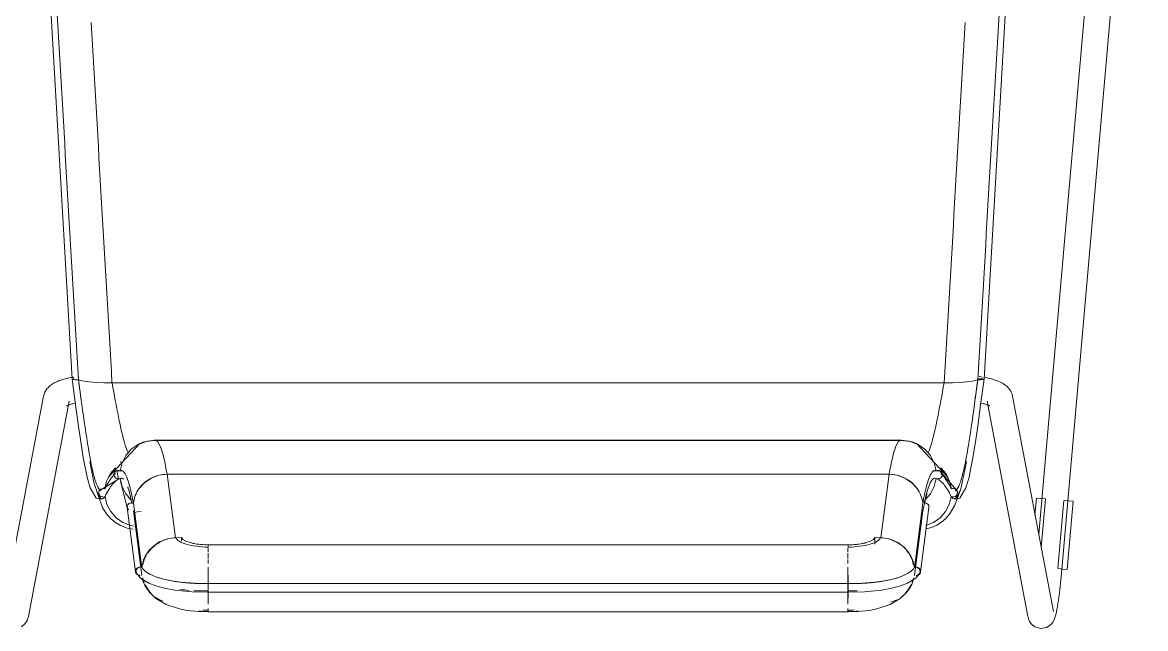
# Model space of a CAD drawing. Header units: millimetres. Extents: x 155920 to 295199, y -4084 to 97293.
# Drawn here: x 220278 to 220795, y 30948 to 31228 of the extents above; entities that cross this region are included whole.
import ezdxf

# ---------------------------------------------------------------- set-up
doc = ezdxf.new("R2010")
doc.units = ezdxf.units.MM
doc.header["$MEASUREMENT"] = 0
doc.layers.add('I-FURN', color=8, linetype='CONTINUOUS', lineweight=9)

msp = doc.modelspace()

# ---------------------------------------------------------------- linework, layer by layer
at = {"layer": 'I-FURN'}
for p, q in [((220783.43, 31416.2), (220746.14, 30991.7)), ((220756.44, 30971.83), (220795.39, 31415.15)), ((220300.72, 31063.11), (220281.43, 31395.02)), ((220720.96, 31063.11), (220740.24, 31395.02)), ((220290.63, 31060.2), (220291.17, 31060.6)), ((220291.17, 31060.6), (220291.7, 31060.96)), ((220291.7, 31060.96), (220292.24, 31061.28)), ((220292.24, 31061.28), (220292.78, 31061.57)), ((220292.78, 31061.57), (220293.33, 31061.84)), ((220293.33, 31061.84), (220293.89, 31062.09)), ((220293.89, 31062.09), (220294.46, 31062.33)), ((220294.46, 31062.33), (220295.04, 31062.55)), ((220295.04, 31062.55), (220295.63, 31062.76)), ((220295.63, 31062.76), (220296.24, 31062.95)), ((220296.24, 31062.95), (220296.86, 31063.13)), ((220296.86, 31063.13), (220297.49, 31063.3)), ((220297.49, 31063.3), (220298.13, 31063.47)), ((220298.13, 31063.47), (220298.78, 31063.62)), ((220298.78, 31063.62), (220299.45, 31063.76)), ((220299.45, 31063.76), (220300.13, 31063.9)), ((220300.13, 31063.9), (220300.83, 31064.02)), ((220300.72, 31063.11), (220300.78, 31063.17)), ((220300.79, 31063.17), (220300.73, 31063.11)), ((220300.73, 31063.11), (220302.28, 31051.26)), ((220300.83, 31064.02), (220301.53, 31064.14)), ((220301.26, 31063.26), (220300.97, 31063.22)), ((220300.97, 31063.22), (220301.26, 31063.26)), ((220300.99, 31063.01), (220301.29, 31062.97)), ((220301.28, 31062.97), (220300.99, 31063.01)), ((220301.64, 31063.3), (220301.26, 31063.26)), ((220301.26, 31063.26), (220301.64, 31063.3)), ((220301.67, 31062.93), (220301.28, 31062.97)), ((220301.29, 31062.97), (220301.67, 31062.93)), ((220301.67, 31062.93), (220302.13, 31062.91)), ((220302.13, 31062.91), (220301.67, 31062.93)), ((220302.13, 31062.91), (220302.62, 31062.9)), ((220302.62, 31062.9), (220302.13, 31062.91)), ((220302.62, 31062.9), (220303.12, 31062.91)), ((220303.12, 31062.91), (220302.62, 31062.9)), ((220303.12, 31062.91), (220303.59, 31062.93)), ((220303.59, 31062.93), (220303.12, 31062.91)), ((220304.49, 31062.53), (220303.59, 31062.93)), ((220303.59, 31062.93), (220304.49, 31062.52)), ((220306.23, 31062.16), (220304.49, 31062.53)), ((220304.49, 31062.52), (220306.24, 31062.16)), ((220308.7, 31061.85), (220306.24, 31062.16)), ((220306.24, 31062.16), (220308.73, 31061.85)), ((220311.79, 31061.61), (220308.73, 31061.85)), ((220308.73, 31061.85), (220311.84, 31061.61)), ((220315.31, 31061.46), (220311.83, 31061.61)), ((220311.84, 31061.61), (220315.37, 31061.45)), ((220319.06, 31061.4), (220315.37, 31061.46)), ((220315.37, 31061.45), (220319.14, 31061.4)), ((220319.14, 31061.4), (220702.54, 31061.4)), ((220702.54, 31061.4), (220319.14, 31061.4)), ((220702.54, 31061.4), (220706.31, 31061.45)), ((220706.31, 31061.46), (220702.62, 31061.4)), ((220706.31, 31061.45), (220709.84, 31061.61)), ((220709.84, 31061.61), (220706.37, 31061.46)), ((220709.84, 31061.61), (220712.94, 31061.85)), ((220712.95, 31061.85), (220709.89, 31061.61)), ((220712.94, 31061.85), (220715.44, 31062.16)), ((220715.44, 31062.16), (220712.98, 31061.85)), ((220715.44, 31062.16), (220717.19, 31062.52)), ((220717.19, 31062.53), (220715.45, 31062.16)), ((220718.09, 31062.93), (220717.19, 31062.53)), ((220717.19, 31062.52), (220718.09, 31062.93)), ((220718.09, 31062.93), (220718.56, 31062.91)), ((220718.56, 31062.91), (220718.09, 31062.93)), ((220718.56, 31062.91), (220719.06, 31062.9)), ((220719.06, 31062.9), (220718.56, 31062.91)), ((220719.1, 31063.33), (220718.6, 31063.32)), ((220718.6, 31063.33), (220719.1, 31063.33)), ((220719.43, 31064.25), (220718.71, 31064.35)), ((220719.06, 31062.9), (220719.55, 31062.91)), ((220719.55, 31062.91), (220719.06, 31062.9)), ((220719.59, 31063.32), (220719.1, 31063.33)), ((220719.1, 31063.33), (220719.59, 31063.32)), ((220720.95, 31063.11), (220719.4, 31051.26)), ((220720.15, 31064.14), (220719.43, 31064.25)), ((220719.55, 31062.91), (220720, 31062.93)), ((220720.01, 31062.93), (220719.55, 31062.91)), ((220720.04, 31063.3), (220719.59, 31063.32)), ((220719.59, 31063.32), (220720.04, 31063.3)), ((220720, 31062.93), (220720.39, 31062.97)), ((220720.39, 31062.97), (220720.01, 31062.93)), ((220720.42, 31063.26), (220720.04, 31063.3)), ((220720.04, 31063.3), (220720.42, 31063.26)), ((220720.39, 31062.97), (220720.69, 31063.01)), ((220720.69, 31063.01), (220720.39, 31062.97)), ((220720.71, 31063.22), (220720.42, 31063.26)), ((220720.42, 31063.26), (220720.71, 31063.22)), ((220720.69, 31063.01), (220720.88, 31063.06)), ((220720.89, 31063.06), (220720.69, 31063.01)), ((220720.89, 31063.17), (220720.71, 31063.22)), ((220720.71, 31063.22), (220720.9, 31063.17)), ((220721.54, 31063.9), (220720.85, 31064.02)), ((220720.88, 31063.06), (220720.95, 31063.11)), ((220720.95, 31063.11), (220720.89, 31063.17)), ((220720.96, 31063.11), (220720.89, 31063.06)), ((220720.9, 31063.17), (220720.96, 31063.11)), ((220722.23, 31063.76), (220721.54, 31063.9)), ((220722.89, 31063.62), (220722.23, 31063.76)), ((220723.55, 31063.47), (220722.89, 31063.62)), ((220724.19, 31063.3), (220723.55, 31063.47)), ((220724.82, 31063.13), (220724.19, 31063.3)), ((220725.44, 31062.95), (220724.82, 31063.13)), ((220726.04, 31062.76), (220725.44, 31062.95)), ((220726.64, 31062.55), (220726.04, 31062.76)), ((220727.22, 31062.33), (220726.64, 31062.55)), ((220727.79, 31062.09), (220727.22, 31062.33)), ((220728.35, 31061.84), (220727.79, 31062.09)), ((220728.9, 31061.57), (220728.35, 31061.84)), ((220729.43, 31061.28), (220728.9, 31061.57)), ((220729.97, 31060.96), (220729.43, 31061.28)), ((220730.51, 31060.6), (220729.97, 31060.96)), ((220731.04, 31060.2), (220730.51, 31060.6)), ((220287.53, 31055.27), (220287.79, 31056.25)), ((220287.79, 31056.25), (220288.15, 31057.15)), ((220288.15, 31057.15), (220288.59, 31057.94)), ((220288.59, 31057.94), (220289.07, 31058.63)), ((220289.07, 31058.63), (220289.58, 31059.22)), ((220289.58, 31059.22), (220290.11, 31059.74)), ((220290.11, 31059.74), (220290.63, 31060.2)), ((220731.57, 31059.74), (220731.04, 31060.2)), ((220732.1, 31059.22), (220731.57, 31059.74)), ((220732.6, 31058.63), (220732.1, 31059.22)), ((220733.09, 31057.94), (220732.6, 31058.63)), ((220733.53, 31057.15), (220733.09, 31057.94)), ((220733.89, 31056.25), (220733.53, 31057.15)), ((220734.15, 31055.27), (220733.89, 31056.25)), ((220287.53, 31055.27), (220268.72, 30955.98)), ((220280.51, 30953.74), (220299.32, 31053.03)), ((220298.1, 31050.8), (220298.13, 31050.82)), ((220298.13, 31050.82), (220298.2, 31050.86)), ((220298.2, 31050.86), (220298.29, 31050.91)), ((220298.29, 31050.91), (220298.44, 31050.98)), ((220298.44, 31050.98), (220298.63, 31051.07)), ((220298.63, 31051.07), (220298.86, 31051.17)), ((220298.86, 31051.17), (220299.13, 31051.27)), ((220299.13, 31051.27), (220299.44, 31051.37)), ((220299.44, 31051.37), (220299.77, 31051.48)), ((220299.77, 31051.48), (220300.14, 31051.59)), ((220300.14, 31051.59), (220300.53, 31051.7)), ((220300.53, 31051.7), (220300.95, 31051.8)), ((220300.95, 31051.8), (220301.4, 31051.91)), ((220301.4, 31051.91), (220301.87, 31052.01)), ((220301.87, 31052.01), (220302.36, 31052.11)), ((220302.28, 31051.26), (220303.63, 31041.33)), ((220719.4, 31051.26), (220718.04, 31041.33)), ((220719.81, 31052.01), (220719.32, 31052.11)), ((220720.28, 31051.91), (220719.81, 31052.01)), ((220720.72, 31051.8), (220720.28, 31051.91)), ((220721.15, 31051.7), (220720.72, 31051.8)), ((220721.54, 31051.59), (220721.15, 31051.7)), ((220721.91, 31051.48), (220721.54, 31051.59)), ((220722.24, 31051.37), (220721.91, 31051.48)), ((220722.54, 31051.27), (220722.24, 31051.37)), ((220722.36, 31053.03), (220741.17, 30953.74)), ((220722.81, 31051.17), (220722.54, 31051.27)), ((220723.05, 31051.07), (220722.81, 31051.17)), ((220723.24, 31050.98), (220723.05, 31051.07)), ((220723.39, 31050.91), (220723.24, 31050.98)), ((220723.48, 31050.86), (220723.39, 31050.91)), ((220723.55, 31050.82), (220723.48, 31050.86)), ((220723.58, 31050.8), (220723.55, 31050.82)), ((220752.96, 30955.98), (220734.15, 31055.27)), ((220303.63, 31041.33), (220304.82, 31033.31)), ((220718.04, 31041.33), (220716.86, 31033.31)), ((220334.66, 31034.42), (220338.45, 31034.89)), ((220338.45, 31034.89), (220334.66, 31034.42)), ((220335.24, 31034.61), (220338.99, 31035.05)), ((220338.45, 31034.89), (220683.23, 31034.89)), ((220683.23, 31034.89), (220338.45, 31034.89)), ((220377.89, 31035.05), (220338.98, 31035.05)), ((220682.69, 31035.05), (220377.89, 31035.05)), ((220686.44, 31034.61), (220682.69, 31035.05)), ((220683.23, 31034.89), (220687.02, 31034.42)), ((220687.02, 31034.42), (220683.23, 31034.89)), ((220304.82, 31033.31), (220305.85, 31026.99)), ((220317.27, 31017.78), (220331.87, 31033.48)), ((220327.95, 31030.89), (220325.44, 31028.01)), ((220325.45, 31028.01), (220327.95, 31030.88)), ((220331.09, 31033.06), (220327.95, 31030.89)), ((220327.95, 31030.88), (220331.09, 31033.05)), ((220330.77, 31032.88), (220335.24, 31034.61)), ((220331.09, 31033.05), (220334.66, 31034.42)), ((220334.66, 31034.42), (220331.09, 31033.06)), ((220331.87, 31033.48), (220333.8, 31034.18)), ((220690.91, 31032.88), (220686.44, 31034.61)), ((220687.02, 31034.42), (220690.59, 31033.05)), ((220690.59, 31033.06), (220687.02, 31034.42)), ((220689.81, 31033.48), (220687.88, 31034.18)), ((220704.41, 31017.78), (220689.81, 31033.48)), ((220693.73, 31030.89), (220690.59, 31033.06)), ((220690.59, 31033.05), (220693.72, 31030.88)), ((220693.72, 31030.88), (220696.23, 31028.01)), ((220696.24, 31028.01), (220693.73, 31030.89)), ((220716.86, 31033.31), (220715.83, 31026.99)), ((220305.85, 31026.99), (220307.65, 31017.97)), ((220308.83, 31025.2), (220310.73, 31015.54)), ((220323.69, 31024.62), (220322.8, 31020.9)), ((220323.69, 31024.62), (220325.45, 31028.01)), ((220325.44, 31028.01), (220323.69, 31024.62)), ((220696.23, 31028.01), (220697.98, 31024.62)), ((220697.99, 31024.62), (220696.24, 31028.01)), ((220698.88, 31020.9), (220697.99, 31024.62)), ((220712.11, 31021.13), (220712.85, 31025.2)), ((220715.83, 31026.99), (220714.03, 31017.97)), ((220318.21, 31019.45), (220316.57, 31016.13)), ((220316.58, 31016.13), (220318.22, 31019.45)), ((220320.61, 31022.29), (220318.21, 31019.45)), ((220318.22, 31019.45), (220320.61, 31022.29)), ((220320.02, 31019.64), (220319.95, 31019.15)), ((220319.95, 31019.15), (220320.02, 31018.66)), ((220319.96, 31019.15), (220320.02, 31019.64)), ((220320.02, 31018.66), (220319.96, 31019.15)), ((220320.02, 31019.64), (220320.21, 31020.1)), ((220320.21, 31020.1), (220320.02, 31019.64)), ((220320.5, 31020.51), (220320.21, 31020.1)), ((220320.21, 31020.1), (220320.51, 31020.5)), ((220320.88, 31020.82), (220320.5, 31020.51)), ((220320.51, 31020.5), (220320.89, 31020.82)), ((220321.34, 31021.02), (220320.88, 31020.82)), ((220320.89, 31020.82), (220321.34, 31021.02)), ((220320.98, 31020.87), (220323.86, 31020.92)), ((220321.28, 31021), (220322.12, 31017.11)), ((220321.34, 31021.02), (220321.83, 31021.1)), ((220321.83, 31021.1), (220321.34, 31021.02)), ((220321.83, 31021.1), (220322.33, 31021.06)), ((220322.32, 31021.07), (220321.83, 31021.1)), ((220322.8, 31020.9), (220322.32, 31021.07)), ((220322.33, 31021.06), (220322.8, 31020.9)), ((220344.48, 31019.3), (220340.71, 31018.82)), ((220348.34, 30990.02), (220344.48, 31019.3)), ((220344.48, 31019.3), (220677.2, 31019.3)), ((220677.2, 31019.3), (220344.48, 31019.3)), ((220677.2, 31019.3), (220673.34, 30990.02)), ((220680.97, 31018.82), (220677.2, 31019.3)), ((220700.7, 31020.87), (220697.82, 31020.92)), ((220699.35, 31021.07), (220698.88, 31020.9)), ((220698.88, 31020.9), (220699.35, 31021.06)), ((220699.35, 31021.06), (220699.85, 31021.1)), ((220699.85, 31021.1), (220699.35, 31021.07)), ((220699.85, 31021.1), (220700.34, 31021.02)), ((220700.34, 31021.02), (220699.85, 31021.1)), ((220700.34, 31021.02), (220700.79, 31020.82)), ((220700.79, 31020.82), (220700.34, 31021.02)), ((220708.52, 31011.59), (220700.4, 31021)), ((220700.79, 31020.82), (220701.17, 31020.5)), ((220701.18, 31020.51), (220700.79, 31020.82)), ((220701.06, 31022.29), (220703.46, 31019.45)), ((220703.47, 31019.45), (220701.07, 31022.29)), ((220701.17, 31020.5), (220701.47, 31020.1)), ((220701.47, 31020.1), (220701.18, 31020.51)), ((220701.47, 31020.1), (220701.65, 31019.64)), ((220701.66, 31019.64), (220701.47, 31020.1)), ((220701.65, 31019.64), (220701.72, 31019.15)), ((220701.72, 31019.15), (220701.65, 31018.66)), ((220701.73, 31019.15), (220701.66, 31019.64)), ((220701.66, 31018.66), (220701.73, 31019.15)), ((220703.46, 31019.45), (220705.1, 31016.13)), ((220705.11, 31016.13), (220703.47, 31019.45)), ((220710.22, 31012.61), (220712.11, 31021.13)), ((220307.65, 31017.97), (220309.06, 31012.98)), ((220310.73, 31015.54), (220314.72, 31003.82)), ((220313.16, 31011.59), (220322.55, 31017.29)), ((220315.79, 31012.51), (220316.58, 31016.13)), ((220316.57, 31016.13), (220315.79, 31012.52)), ((220320.21, 31018.2), (220320.02, 31018.66)), ((220320.02, 31018.66), (220320.21, 31018.2)), ((220320.51, 31017.8), (220320.21, 31018.2)), ((220320.21, 31018.2), (220320.5, 31017.8)), ((220320.5, 31017.8), (220320.88, 31017.48)), ((220320.89, 31017.48), (220320.51, 31017.8)), ((220320.88, 31017.48), (220321.34, 31017.28)), ((220321.34, 31017.28), (220320.89, 31017.48)), ((220321.83, 31017.2), (220321.34, 31017.28)), ((220321.34, 31017.28), (220321.83, 31017.2)), ((220322.33, 31017.24), (220321.83, 31017.2)), ((220321.83, 31017.2), (220322.32, 31017.23)), ((220322.32, 31017.23), (220322.8, 31017.4)), ((220322.8, 31017.4), (220322.33, 31017.24)), ((220322.8, 31017.4), (220323.69, 31013.68)), ((220323.15, 31015.55), (220322.83, 31017.42)), ((220326.12, 31003.94), (220323.15, 31015.55)), ((220334.05, 31015.42), (220331.57, 31012.68)), ((220337.17, 31017.5), (220334.05, 31015.42)), ((220340.71, 31018.82), (220337.17, 31017.5)), ((220684.51, 31017.5), (220680.97, 31018.82)), ((220687.62, 31015.42), (220684.51, 31017.5)), ((220690.11, 31012.68), (220687.62, 31015.42)), ((220697.99, 31013.68), (220698.88, 31017.4)), ((220699.35, 31017.24), (220698.88, 31017.4)), ((220698.88, 31017.4), (220699.35, 31017.23)), ((220699.56, 31017.11), (220699.13, 31017.29)), ((220699.85, 31017.2), (220699.35, 31017.24)), ((220699.35, 31017.23), (220699.85, 31017.2)), ((220700.34, 31017.28), (220699.85, 31017.2)), ((220699.85, 31017.2), (220700.34, 31017.28)), ((220700.79, 31017.48), (220700.34, 31017.28)), ((220700.34, 31017.28), (220700.79, 31017.48)), ((220701.17, 31017.8), (220700.79, 31017.48)), ((220700.79, 31017.48), (220701.18, 31017.8)), ((220701.47, 31018.2), (220701.17, 31017.8)), ((220701.18, 31017.8), (220701.47, 31018.2)), ((220701.65, 31018.66), (220701.47, 31018.2)), ((220701.47, 31018.2), (220701.66, 31018.66)), ((220705.1, 31016.13), (220705.89, 31012.51)), ((220705.89, 31012.52), (220705.11, 31016.13)), ((220714.03, 31017.97), (220712.62, 31012.98)), ((220309.06, 31012.98), (220311.83, 31008.34)), ((220312.96, 31010.73), (220313.02, 31011.22)), ((220313.02, 31011.22), (220312.96, 31010.73)), ((220313.04, 31010.25), (220312.96, 31010.73)), ((220312.96, 31010.73), (220313.03, 31010.25)), ((220313.02, 31011.22), (220313.21, 31011.68)), ((220313.2, 31011.68), (220313.02, 31011.22)), ((220313.03, 31010.25), (220313.23, 31009.79)), ((220313.23, 31009.79), (220313.04, 31010.25)), ((220313.49, 31012.08), (220313.2, 31011.68)), ((220313.21, 31011.68), (220313.49, 31012.08)), ((220313.53, 31009.4), (220313.23, 31009.79)), ((220313.23, 31009.79), (220313.53, 31009.4)), ((220313.49, 31012.08), (220313.87, 31012.4)), ((220313.87, 31012.4), (220313.49, 31012.08)), ((220313.92, 31009.09), (220313.53, 31009.4)), ((220313.53, 31009.4), (220313.92, 31009.09)), ((220314.32, 31012.61), (220313.87, 31012.4)), ((220313.87, 31012.4), (220314.32, 31012.6)), ((220314.38, 31008.9), (220313.92, 31009.09)), ((220313.92, 31009.09), (220314.37, 31008.9)), ((220314.81, 31012.7), (220314.32, 31012.61)), ((220314.32, 31012.6), (220314.81, 31012.69)), ((220314.37, 31008.9), (220314.87, 31008.82)), ((220314.87, 31008.82), (220314.38, 31008.9)), ((220315.31, 31012.67), (220314.81, 31012.7)), ((220314.81, 31012.69), (220315.31, 31012.66)), ((220315.79, 31012.52), (220315.31, 31012.67)), ((220315.31, 31012.66), (220315.79, 31012.51)), ((220315.84, 31009.03), (220315.37, 31008.87)), ((220315.37, 31008.86), (220315.84, 31009.03)), ((220315.84, 31009.03), (220316.74, 31005.4)), ((220323.69, 31013.68), (220325.44, 31010.29)), ((220325.44, 31010.29), (220327.95, 31007.41)), ((220693.73, 31007.41), (220696.24, 31010.29)), ((220694.73, 31010.32), (220693.97, 31007.88)), ((220696.24, 31010.29), (220697.99, 31013.68)), ((220704.94, 31005.4), (220705.84, 31009.03)), ((220706.31, 31008.87), (220705.84, 31009.03)), ((220705.84, 31009.03), (220706.31, 31008.86)), ((220706.37, 31012.67), (220705.89, 31012.52)), ((220705.89, 31012.51), (220706.37, 31012.66)), ((220706.81, 31008.82), (220706.31, 31008.87)), ((220706.31, 31008.86), (220706.81, 31008.82)), ((220706.87, 31012.7), (220706.37, 31012.67)), ((220706.37, 31012.66), (220706.87, 31012.69)), ((220707.3, 31008.9), (220706.81, 31008.82)), ((220706.81, 31008.82), (220707.3, 31008.9)), ((220707.36, 31012.61), (220706.87, 31012.7)), ((220706.87, 31012.69), (220707.36, 31012.6)), ((220707.76, 31009.09), (220707.3, 31008.9)), ((220707.3, 31008.9), (220707.76, 31009.09)), ((220707.81, 31012.4), (220707.36, 31012.61)), ((220707.36, 31012.6), (220707.81, 31012.4)), ((220707.55, 31004.99), (220710.22, 31012.61)), ((220708.15, 31009.4), (220707.76, 31009.09)), ((220707.76, 31009.09), (220708.15, 31009.4)), ((220707.81, 31012.4), (220708.18, 31012.08)), ((220708.19, 31012.08), (220707.81, 31012.4)), ((220708.45, 31009.79), (220708.15, 31009.4)), ((220708.15, 31009.4), (220708.45, 31009.79)), ((220708.18, 31012.08), (220708.47, 31011.68)), ((220708.48, 31011.68), (220708.19, 31012.08)), ((220708.36, 31011.86), (220708.49, 31011.64)), ((220708.64, 31010.25), (220708.45, 31009.79)), ((220708.45, 31009.79), (220708.64, 31010.25)), ((220708.47, 31011.68), (220708.65, 31011.22)), ((220708.66, 31011.22), (220708.48, 31011.68)), ((220708.71, 31010.73), (220708.64, 31010.25)), ((220708.64, 31010.25), (220708.72, 31010.73)), ((220708.65, 31011.22), (220708.71, 31010.73)), ((220708.72, 31010.73), (220708.66, 31011.22)), ((220712.62, 31012.98), (220709.85, 31008.34)), ((220311.83, 31008.34), (220314.02, 31007.81)), ((220314.02, 31007.81), (220314.93, 31008.11)), ((220314.72, 31003.82), (220316.54, 31001)), ((220316.74, 31005.4), (220318.48, 31002.08)), ((220326.16, 31004.72), (220326.09, 31004.25)), ((220326.09, 31004.25), (220326.16, 31003.78)), ((220329.96, 30974.24), (220326.11, 31004.01)), ((220326.35, 31005.16), (220326.16, 31004.72)), ((220326.16, 31003.78), (220326.35, 31003.34)), ((220326.64, 31005.54), (220326.35, 31005.16)), ((220327.03, 31005.84), (220326.64, 31005.54)), ((220327.48, 31006.03), (220327.03, 31005.84)), ((220327.97, 31006.11), (220327.48, 31006.03)), ((220328.47, 31006.08), (220327.97, 31006.11)), ((220328.94, 31005.92), (220332.78, 30976.22)), ((220692.74, 31005.92), (220688.9, 30976.22)), ((220695.57, 31004.01), (220691.72, 30974.24)), ((220692.74, 31005.92), (220692.55, 31007.12)), ((220693.97, 31007.88), (220692.6, 31001.59)), ((220693.71, 31006.11), (220693.21, 31006.08)), ((220694.2, 31006.03), (220693.71, 31006.11)), ((220694.65, 31005.84), (220694.2, 31006.03)), ((220695.04, 31005.54), (220694.65, 31005.84)), ((220695.33, 31005.16), (220695.04, 31005.54)), ((220695.52, 31004.72), (220695.33, 31005.16)), ((220695.33, 31003.34), (220695.52, 31003.78)), ((220695.59, 31004.25), (220695.52, 31004.72)), ((220695.52, 31003.78), (220695.59, 31004.25)), ((220703.2, 31002.08), (220704.94, 31005.4)), ((220705.05, 31000.87), (220707.55, 31004.99)), ((220707.66, 31007.81), (220706.75, 31008.11)), ((220709.85, 31008.34), (220707.66, 31007.81)), ((220745.1, 31008.33), (220744.41, 31000.43)), ((220745.1, 31008.33), (220747.15, 31008.15)), ((220747.15, 31008.15), (220749.21, 31007.97)), ((220747.35, 30985.35), (220749.34, 31007.96)), ((220757.78, 31007.22), (220755.02, 30975.8)), ((220757.91, 31007.2), (220759.97, 31007.02)), ((220762.02, 31006.84), (220759.26, 30975.43)), ((220759.97, 31007.02), (220762.02, 31006.84)), ((220316.54, 31001), (220318.53, 30998.75)), ((220318.48, 31002.08), (220320.96, 30999.25)), ((220318.53, 30998.75), (220320.7, 30996.98)), ((220320.96, 30999.25), (220324.05, 30997.08)), ((220326.35, 31003.34), (220326.64, 31002.95)), ((220332.8, 30972.68), (220328.96, 31002.37)), ((220329.08, 31001.59), (220332.57, 31002.28)), ((220692.72, 31002.37), (220688.88, 30972.68)), ((220697.63, 30997.08), (220700.72, 30999.25)), ((220700.72, 30999.25), (220703.2, 31002.08)), ((220701.33, 30997.23), (220703.31, 30998.91)), ((220703.31, 30998.91), (220705.05, 31000.87)), ((220320.7, 30996.98), (220322.97, 30995.63)), ((220322.97, 30995.63), (220326.57, 30994.34)), ((220324.05, 30997.08), (220327.56, 30995.68)), ((220326.57, 30994.34), (220328.84, 30994.05)), ((220329.31, 30995.31), (220327.56, 30995.68)), ((220327.56, 30995.68), (220329.3, 30995.31)), ((220694.12, 30995.68), (220697.63, 30997.08)), ((220694.26, 30994.16), (220696.77, 30994.82)), ((220696.77, 30994.82), (220699.13, 30995.85)), ((220699.13, 30995.85), (220701.33, 30997.23)), ((220351.06, 30990.09), (220348.34, 30990.02)), ((220351.06, 30990.09), (220351.06, 30988.42)), ((220351.7, 30989.23), (220351.06, 30990.09)), ((220353.05, 30988.44), (220351.7, 30989.23)), ((220355.03, 30987.77), (220353.05, 30988.44)), ((220668.63, 30988.44), (220666.65, 30987.77)), ((220669.98, 30989.23), (220668.63, 30988.44)), ((220670.62, 30990.09), (220669.98, 30989.23)), ((220670.62, 30987.08), (220670.62, 30990.09)), ((220673.34, 30990.02), (220670.62, 30990.09)), ((220357.53, 30987.26), (220355.03, 30987.77)), ((220360.38, 30986.94), (220357.53, 30987.26)), ((220363.41, 30986.83), (220360.38, 30986.94)), ((220658.27, 30986.83), (220363.41, 30986.83)), ((220363.41, 30986.77), (220658.26, 30986.77)), ((220363.41, 30983.5), (220363.41, 30985.24)), ((220363.41, 30980.45), (220363.41, 30982.92)), ((220658.26, 30985.24), (220658.26, 30983.5)), ((220658.26, 30982.92), (220658.26, 30980.45)), ((220661.3, 30986.94), (220658.27, 30986.83)), ((220664.15, 30987.26), (220661.3, 30986.94)), ((220666.65, 30987.77), (220664.15, 30987.26)), ((220332.03, 30978.65), (220332.34, 30976.21)), ((220363.41, 30978.09), (220363.41, 30979.93)), ((220658.26, 30979.93), (220658.26, 30978.09)), ((220689.65, 30978.65), (220689.03, 30973.87)), ((220330.32, 30973.74), (220332.21, 30971.35)), ((220363.41, 30972.91), (220363.41, 30976.46)), ((220363.41, 30972.71), (220363.41, 30968.9)), ((220363.41, 30968.9), (220363.41, 30972.71)), ((220658.26, 30976.46), (220658.26, 30972.91)), ((220658.26, 30972.71), (220658.26, 30968.9)), ((220658.27, 30968.9), (220658.27, 30972.71)), ((220691.36, 30973.74), (220689.47, 30971.35)), ((220757.21, 30975.61), (220755.15, 30975.79)), ((220759.26, 30975.43), (220757.21, 30975.61)), ((220332.21, 30971.35), (220336.04, 30969.05)), ((220334.34, 30968.24), (220335.67, 30965.98)), ((220336.04, 30969.05), (220339.21, 30967.86)), ((220338.74, 30972.19), (220342.18, 30971.1)), ((220339.21, 30967.86), (220343.25, 30966.78)), ((220342.18, 30971.1), (220346.61, 30970.13)), ((220346.61, 30970.13), (220350.63, 30969.54)), ((220350.63, 30969.54), (220357.19, 30969.01)), ((220357.19, 30969.01), (220363.41, 30968.93)), ((220658.26, 30968.93), (220363.41, 30968.93)), ((220363.41, 30964.97), (220363.41, 30968.82)), ((220363.41, 30968.82), (220363.41, 30968.59)), ((220363.41, 30968.59), (220363.41, 30968.26)), ((220363.41, 30968.26), (220363.41, 30967.85)), ((220363.41, 30967.85), (220363.41, 30967.37)), ((220363.41, 30967.37), (220363.41, 30966.87)), ((220658.26, 30968.92), (220658.26, 30964.97)), ((220658.27, 30968.93), (220664.68, 30969.01)), ((220658.27, 30968.82), (220658.27, 30968.92)), ((220658.27, 30968.59), (220658.27, 30968.82)), ((220658.27, 30968.26), (220658.27, 30968.59)), ((220658.27, 30967.85), (220658.27, 30968.26)), ((220658.27, 30967.37), (220658.27, 30967.85)), ((220658.27, 30966.87), (220658.27, 30967.37)), ((220664.68, 30969.01), (220670.66, 30969.49)), ((220670.66, 30969.49), (220676.1, 30970.32)), ((220676.1, 30970.32), (220679.6, 30971.13)), ((220682.47, 30967.86), (220678.43, 30966.78)), ((220679.6, 30971.13), (220682.42, 30972)), ((220682.42, 30972), (220682.93, 30972.19)), ((220685.64, 30969.05), (220682.47, 30967.86)), ((220689.47, 30971.35), (220685.64, 30969.05)), ((220687.33, 30968.24), (220686, 30965.98)), ((220755.99, 30967.2), (220756.07, 30967.93)), ((220756.07, 30967.93), (220756.14, 30968.67)), ((220756.14, 30968.67), (220756.22, 30969.42)), ((220756.22, 30969.42), (220756.29, 30970.17)), ((220756.29, 30970.17), (220756.36, 30970.92)), ((220756.36, 30970.92), (220756.43, 30971.67)), ((220756.43, 30971.67), (220756.44, 30971.83)), ((220335.67, 30965.98), (220337.35, 30963.91)), ((220337.35, 30963.91), (220339.32, 30962.07)), ((220343.25, 30966.78), (220347.97, 30965.91)), ((220347.97, 30965.91), (220355.85, 30965.11)), ((220355.85, 30965.11), (220363.41, 30964.97)), ((220363.41, 30966.87), (220363.41, 30966.38)), ((220363.41, 30966.38), (220363.41, 30965.93)), ((220363.41, 30965.93), (220363.41, 30965.54)), ((220363.41, 30965.54), (220363.41, 30965.23)), ((220363.41, 30965.23), (220363.41, 30965.04)), ((220363.41, 30965.21), (220363.41, 30962.18)), ((220363.41, 30962.2), (220363.41, 30965.21)), ((220363.41, 30965.04), (220363.41, 30964.97)), ((220363.41, 30964.97), (220658.26, 30964.97)), ((220658.26, 30965.21), (220658.26, 30962.2)), ((220658.27, 30966.38), (220658.27, 30966.87)), ((220658.27, 30965.93), (220658.27, 30966.38)), ((220658.27, 30965.54), (220658.27, 30965.93)), ((220658.27, 30965.23), (220658.27, 30965.54)), ((220658.27, 30965.04), (220658.27, 30965.23)), ((220658.27, 30962.18), (220658.27, 30965.21)), ((220665.83, 30965.11), (220658.27, 30964.97)), ((220658.27, 30964.97), (220658.27, 30965.04)), ((220673.71, 30965.91), (220665.83, 30965.11)), ((220678.43, 30966.78), (220673.71, 30965.91)), ((220684.33, 30963.91), (220682.36, 30962.07)), ((220686, 30965.98), (220684.33, 30963.91)), ((220755.31, 30961.67), (220755.4, 30962.32)), ((220755.4, 30962.32), (220755.49, 30962.99)), ((220755.49, 30962.99), (220755.57, 30963.66)), ((220755.57, 30963.66), (220755.66, 30964.35)), ((220755.66, 30964.35), (220755.74, 30965.05)), ((220755.74, 30965.05), (220755.83, 30965.76)), ((220755.83, 30965.76), (220755.91, 30966.48)), ((220755.91, 30966.48), (220755.99, 30967.2)), ((220339.32, 30962.07), (220344.04, 30959.2)), ((220344.04, 30959.2), (220350.19, 30957.18)), ((220350.19, 30957.18), (220353.69, 30956.53)), ((220363.41, 30959.45), (220363.41, 30962.03)), ((220363.41, 30955.95), (220363.41, 30957.42)), ((220658.26, 30962.03), (220658.26, 30959.45)), ((220658.26, 30957.42), (220658.26, 30955.95)), ((220671.49, 30957.18), (220667.99, 30956.53)), ((220677.64, 30959.2), (220671.49, 30957.18)), ((220682.36, 30962.07), (220677.64, 30959.2)), ((220754.48, 30956.57), (220754.57, 30957.06)), ((220754.57, 30957.06), (220754.67, 30957.58)), ((220754.67, 30957.58), (220754.76, 30958.11)), ((220754.76, 30958.11), (220754.86, 30958.66)), ((220754.86, 30958.66), (220754.95, 30959.23)), ((220754.95, 30959.23), (220755.04, 30959.82)), ((220755.04, 30959.82), (220755.13, 30960.42)), ((220755.13, 30960.42), (220755.22, 30961.04)), ((220755.22, 30961.04), (220755.31, 30961.67)), ((220279.69, 30951.39), (220280.07, 30952.19)), ((220280.07, 30952.19), (220280.28, 30952.81)), ((220280.28, 30952.81), (220280.42, 30953.33)), ((220280.42, 30953.33), (220280.51, 30953.74)), ((220353.69, 30956.53), (220358.9, 30956.01)), ((220358.9, 30956.01), (220363.41, 30955.93)), ((220363.41, 30956.1), (220363.41, 30955.93)), ((220363.41, 30955.93), (220658.26, 30955.93)), ((220658.27, 30955.93), (220658.27, 30956.1)), ((220662.78, 30956.01), (220658.27, 30955.93)), ((220667.99, 30956.53), (220662.78, 30956.01)), ((220741.26, 30953.33), (220741.17, 30953.74)), ((220741.39, 30952.81), (220741.26, 30953.33)), ((220741.61, 30952.19), (220741.39, 30952.81)), ((220741.98, 30951.39), (220741.61, 30952.19)), ((220752.81, 30951.29), (220753.11, 30951.85)), ((220753.11, 30951.85), (220753.33, 30952.32)), ((220753.33, 30952.32), (220753.5, 30952.75)), ((220753.5, 30952.75), (220753.64, 30953.15)), ((220753.64, 30953.15), (220753.76, 30953.55)), ((220753.76, 30953.55), (220753.88, 30953.94)), ((220753.88, 30953.94), (220753.99, 30954.35)), ((220753.99, 30954.35), (220754.09, 30954.76)), ((220754.09, 30954.76), (220754.19, 30955.19)), ((220754.19, 30955.19), (220754.29, 30955.63)), ((220754.29, 30955.63), (220754.38, 30956.09)), ((220754.38, 30956.09), (220754.48, 30956.57)), ((220277.37, 30948.98), (220278.95, 30950.31)), ((220278.95, 30950.31), (220279.69, 30951.39)), ((220742.73, 30950.31), (220741.98, 30951.39)), ((220744.31, 30948.98), (220742.73, 30950.31)), ((220744.31, 30948.98), (220747.06, 30948.15)), ((220747.06, 30948.15), (220749.82, 30948.63)), ((220749.82, 30948.63), (220751.47, 30949.67)), ((220751.47, 30949.67), (220752.33, 30950.58)), ((220752.33, 30950.58), (220752.81, 30951.29))]:
    msp.add_line(p, q, dxfattribs=at)
for centre, major_axis, ratio, start_param, end_param in [((220344.61, 31004.23), (15.78, 0), 0.955139, 1.579038, 2.545717), ((220677.07, 31004.23), (15.78, 0), 0.955139, 0.595876, 1.562553), ((220344.61, 31004.23), (15.78, 0), 0.955139, 2.787556, 3.029056), ((220344.61, 31004.23), (15.78, 0), 0.955139, 2.545839, 2.787386), ((220677.07, 31004.23), (15.78, 0), 0.955139, 0.354206, 0.595753), ((220677.07, 31004.23), (15.78, 0), 0.955139, 0.112537, 0.354036), ((220328.06, 31004.24), (1.96, 0), 0.955139, 1.359855, 3.903556), ((220693.62, 31004.24), (1.96, 0), 0.955139, 5.775592, 8.064923), ((220363.41, 30971.68), (0, 15.75), 0.000004, 0.290246, 0.472486), ((220658.27, 30971.68), (0, 15.75), 0.000004, 5.8107, 5.99294), ((220363.41, 30960.21), (12.4, 0), 0.287441, 4.492176, 4.712389), ((220658.27, 30960.21), (12.4, 0), 0.287441, 4.712389, 4.950404)]:
    msp.add_ellipse(centre, major_axis=major_axis, ratio=ratio, start_param=start_param, end_param=end_param, dxfattribs=at)
for points in [[(220284.27, 31394.92), (220287.49, 31339.52), (220293.93, 31228.76), (220300.37, 31118.16), (220303.59, 31062.93)], [(220737.41, 31394.92), (220734.19, 31339.52), (220727.75, 31228.76), (220721.31, 31118.16), (220718.09, 31062.93)], [(220319.06, 31061.4), (220315.87, 31116.76), (220312.67, 31172.18), (220309.47, 31227.64)], [(220712.2, 31227.64), (220709.01, 31172.18), (220705.81, 31116.76), (220702.62, 31061.4)], [(220304.79, 31053.56), (220304.4, 31056.66), (220304, 31059.79), (220303.6, 31062.91)], [(220716.91, 31053.76), (220717.3, 31056.79), (220717.69, 31059.85), (220718.07, 31062.91)], [(220338.98, 31035.05), (220338.81, 31035.05), (220338.63, 31034.99), (220338.45, 31034.89)], [(220683.23, 31034.89), (220683.05, 31034.99), (220682.87, 31035.05), (220682.69, 31035.05)], [(220323.35, 31023.96), (220323.3, 31024.43), (220323.24, 31024.9), (220323.19, 31025.37)], [(220328.94, 31005.92), (220327.91, 31011.42), (220325.87, 31019.48), (220323.82, 31021.45), (220322.8, 31020.9)], [(220692.74, 31005.92), (220693.77, 31011.42), (220695.81, 31019.48), (220697.86, 31021.45), (220698.88, 31020.9)], [(220324.43, 31016.98), (220323.89, 31017.55), (220323.34, 31017.69), (220322.8, 31017.4)], [(220328.31, 31005.71), (220327.65, 31008.83), (220326.99, 31011.75), (220326.33, 31013.47)], [(220348.34, 30990.02), (220347.05, 30989.98), (220344.55, 30989.62), (220340.95, 30988.21), (220337.8, 30986.01), (220335.27, 30983.18), (220333.51, 30979.84), (220332.93, 30977.46), (220332.78, 30976.22)], [(220363.41, 30985.7), (220361.52, 30985.73), (220357.78, 30985.99), (220352.99, 30986.95), (220349.66, 30988.35), (220348.72, 30989.45), (220348.59, 30990.01)], [(220673.09, 30990.01), (220672.83, 30988.89), (220669.45, 30986.73), (220662.05, 30985.76), (220658.27, 30985.7)], [(220688.9, 30976.22), (220688.75, 30977.46), (220688.17, 30979.84), (220686.41, 30983.18), (220683.88, 30986.01), (220680.73, 30988.21), (220677.13, 30989.62), (220674.63, 30989.98), (220673.34, 30990.02)], [(220355.9, 30987.51), (220357.82, 30987.09), (220360.18, 30986.87), (220362.58, 30986.79)], [(220659.1, 30986.78), (220661.88, 30986.84), (220665.02, 30987.11), (220666.64, 30987.72)], [(220333.24, 30977.74), (220333.55, 30979.12), (220334.06, 30980.49), (220334.75, 30981.75)], [(220686.92, 30981.73), (220687.61, 30980.47), (220688.02, 30979.11), (220688.35, 30977.72)], [(220338.57, 30972.26), (220337.11, 30972.83), (220334.65, 30974.1), (220333.34, 30975.5), (220332.98, 30976.23)], [(220688.7, 30976.23), (220688.34, 30975.5), (220687.03, 30974.1), (220683.33, 30972.2), (220678.26, 30970.67), (220672.12, 30969.56), (220665.26, 30968.93), (220660.61, 30968.86), (220658.27, 30968.9)], [(220689.16, 30976.37), (220689.25, 30976.39), (220689.41, 30976.41), (220689.58, 30976.41), (220689.66, 30976.4)], [(220333.87, 30969.34), (220333.61, 30969.99), (220333.45, 30970.67), (220333.3, 30971.35)], [(220688.41, 30971.27), (220688.26, 30970.61), (220688.06, 30969.96), (220687.82, 30969.33)], [(220354.6, 30965.74), (220353.13, 30965.85), (220351.68, 30966), (220350.26, 30966.18)], [(220363.41, 30965.5), (220361.19, 30965.46), (220358.99, 30965.49), (220356.81, 30965.6)], [(220662.53, 30965.52), (220661.12, 30965.48), (220659.69, 30965.47), (220658.27, 30965.5)], [(220677.87, 30960.37), (220678.83, 30960.63), (220679.76, 30960.98), (220680.65, 30961.41)], [(220363.41, 30956.02), (220361.83, 30956.01), (220360.33, 30956.09), (220358.9, 30956.23)], [(220663.23, 30956.24), (220661.65, 30956.09), (220659.98, 30956.01), (220658.27, 30956.02)]]:
    msp.add_open_spline(points, degree=3, dxfattribs=at)
for points, knots in [([(220313.96, 31011.63), (220313.55, 31011.83), (220312.13, 31013.43), (220309.69, 31021.73), (220306.64, 31040.16), (220304.61, 31055.38), (220303.59, 31062.93)], [0.1500589, 0.1500589, 0.1500589, 0.1500589, 0.25, 0.5, 0.75, 1, 1, 1, 1]), ([(220326.44, 31029.12), (220325.95, 31030.27), (220324.49, 31034.52), (220322.06, 31045.23), (220320.11, 31056.01), (220319.14, 31061.4)], [0.375, 0.375, 0.375, 0.375, 0.5, 0.75, 1, 1, 1, 1]), ([(220702.54, 31061.4), (220701.57, 31056.01), (220699.62, 31045.23), (220697.19, 31034.52), (220695.73, 31030.27), (220695.24, 31029.12)], [0, 0, 0, 0, 0.25, 0.5, 0.625, 0.625, 0.625, 0.625]), ([(220707.72, 31011.63), (220708.13, 31011.83), (220709.55, 31013.43), (220711.99, 31021.73), (220715.04, 31040.16), (220717.07, 31055.38), (220718.09, 31062.93)], [0.1500588, 0.1500588, 0.1500588, 0.1500588, 0.25, 0.5, 0.75, 1, 1, 1, 1]), ([(220344.48, 31019.3), (220343.48, 31025.02), (220341.64, 31032.66), (220339.81, 31035.05), (220338.99, 31035.05)], [0, 0, 0, 0, 0.5, 0.9107153, 0.9107153, 0.9107153, 0.9107153]), ([(220682.69, 31035.05), (220681.87, 31035.05), (220680.03, 31032.66), (220678.2, 31025.02), (220677.2, 31019.3)], [0.0892846, 0.0892846, 0.0892846, 0.0892846, 0.5, 1, 1, 1, 1]), ([(220320.67, 31019.64), (220320.21, 31019.25), (220318.58, 31017.58), (220316.95, 31014.92), (220315.79, 31012.51)], [0.3036932, 0.3036932, 0.3036932, 0.3036932, 0.5, 1, 1, 1, 1]), ([(220701.01, 31019.64), (220701.47, 31019.25), (220703.1, 31017.58), (220704.72, 31014.92), (220705.89, 31012.51)], [0.303693, 0.303693, 0.303693, 0.303693, 0.5, 1, 1, 1, 1]), ([(220322.12, 31017.11), (220321.18, 31016.65), (220319.09, 31014.86), (220317, 31011.43), (220315.84, 31009.03)], [0.0974617, 0.0974617, 0.0974617, 0.0974617, 0.5, 1, 1, 1, 1]), ([(220693.43, 31006.01), (220694.23, 31009.73), (220696.04, 31016.21), (220697.86, 31017.94), (220698.88, 31017.4)], [0.1122148, 0.1122148, 0.1122148, 0.1122148, 0.5, 1, 1, 1, 1]), ([(220699.56, 31017.11), (220700.49, 31016.65), (220702.59, 31014.86), (220704.68, 31011.43), (220705.84, 31009.03)], [0.0974621, 0.0974621, 0.0974621, 0.0974621, 0.5, 1, 1, 1, 1]), ([(220315.84, 31009.03), (220314.81, 31007.47), (220313.56, 31007.7), (220312.3, 31010.61), (220312.07, 31011.24)], [0, 0, 0, 0, 0.25, 0.3070827, 0.3070827, 0.3070827, 0.3070827]), ([(220705.84, 31009.03), (220706.86, 31007.47), (220708.15, 31007.7), (220709.43, 31010.73), (220709.69, 31011.45)], [0, 0, 0, 0, 0.25, 0.3133981, 0.3133981, 0.3133981, 0.3133981]), ([(220335.61, 30983.1), (220337.05, 30985.15), (220339.99, 30987.66), (220343.56, 30989.22), (220344.81, 30989.47)], [-0.6666667, -0.6666667, -0.6666667, -0.6666667, -0.3333333, -0.1666667, -0.1666667, -0.1666667, -0.1666667]), ([(220676.87, 30989.47), (220678.1, 30989.14), (220681.62, 30987.72), (220684.93, 30985.25), (220686.06, 30983.1)], [-0.8333333, -0.8333333, -0.8333333, -0.8333333, -0.6666667, -0.3333333, -0.3333333, -0.3333333, -0.3333333]), ([(220331.93, 30976.4), (220331.78, 30976.4), (220331.56, 30976.37), (220331.27, 30976.28), (220331, 30976.17), (220330.68, 30975.97), (220330.36, 30975.67), (220330.13, 30975.3), (220330, 30974.94), (220329.95, 30974.63), (220329.94, 30974.36), (220329.98, 30974.09), (220330.05, 30973.85), (220330.16, 30973.6), (220330.36, 30973.3), (220330.68, 30972.99), (220331.08, 30972.77), (220331.43, 30972.67), (220331.69, 30972.64), (220331.86, 30972.63), (220331.93, 30972.63)], [0.1111111, 0.1111111, 0.1111111, 0.1111111, 0.1666667, 0.1944444, 0.2222222, 0.2777778, 0.3333333, 0.3888889, 0.4444444, 0.4791667, 0.5138889, 0.5486111, 0.5833333, 0.6180556, 0.6527778, 0.7222222, 0.7916667, 0.8263889, 0.8611111, 0.8888889, 0.8888889, 0.8888889, 0.8888889]), ([(220332.02, 30972.65), (220331.85, 30972.65), (220331.56, 30972.69), (220331.18, 30972.84), (220330.77, 30973.09), (220330.31, 30973.62), (220330.06, 30974.48), (220330.29, 30975.27), (220330.68, 30975.8), (220331.07, 30976.12), (220331.37, 30976.26), (220331.53, 30976.31)], [-0.875, -0.875, -0.875, -0.875, -0.8125, -0.765625, -0.71875, -0.625, -0.5, -0.375, -0.3125, -0.25, -0.1875, -0.1875, -0.1875, -0.1875]), ([(220689.75, 30972.64), (220689.9, 30972.63), (220690.12, 30972.65), (220690.41, 30972.72), (220690.68, 30972.81), (220690.99, 30973), (220691.31, 30973.29), (220691.55, 30973.64), (220691.68, 30973.99), (220691.73, 30974.3), (220691.73, 30974.58), (220691.7, 30974.84), (220691.63, 30975.09), (220691.51, 30975.35), (220691.32, 30975.66), (220691, 30975.98), (220690.6, 30976.22), (220690.25, 30976.33), (220689.87, 30976.41), (220689.43, 30976.4), (220689.08, 30976.3), (220688.9, 30976.22)], [0.1111111, 0.1111111, 0.1111111, 0.1111111, 0.1666667, 0.1944444, 0.2222222, 0.2777778, 0.3333333, 0.3888889, 0.4444444, 0.4791667, 0.5138889, 0.5486111, 0.5833333, 0.6180556, 0.6527778, 0.7222222, 0.7916667, 0.8263889, 0.8611111, 0.9305556, 1, 1, 1, 1]), ([(220690.15, 30976.31), (220690.27, 30976.27), (220690.5, 30976.17), (220690.91, 30975.89), (220691.37, 30975.35), (220691.62, 30974.48), (220691.39, 30973.69), (220691, 30973.18), (220690.61, 30972.89), (220690.15, 30972.7), (220689.83, 30972.66), (220689.66, 30972.65)], [-0.8125, -0.8125, -0.8125, -0.8125, -0.765625, -0.71875, -0.625, -0.5, -0.375, -0.3125, -0.25, -0.1875, -0.125, -0.125, -0.125, -0.125]), ([(220333.01, 30971.47), (220333.17, 30970.73), (220333.73, 30968.86), (220335.28, 30966.03), (220336.96, 30964.2), (220337.91, 30963.42)], [0.0634811, 0.0634811, 0.0634811, 0.0634811, 0.1666667, 0.3333333, 0.5, 0.5, 0.5, 0.5]), ([(220363.41, 30968.9), (220361.07, 30968.86), (220356.41, 30968.93), (220349.57, 30969.56), (220343.46, 30970.65), (220340.24, 30971.66), (220338.75, 30972.2)], [0.0000052, 0.0000052, 0.0000052, 0.0000052, 0.1666667, 0.3333333, 0.5, 0.6602535, 0.6602535, 0.6602535, 0.6602535]), ([(220682.62, 30962.55), (220683.02, 30962.82), (220684.39, 30963.86), (220686.39, 30966.03), (220688, 30968.88), (220688.47, 30970.82), (220688.64, 30971.58)], [0.434972, 0.434972, 0.434972, 0.434972, 0.5, 0.6666667, 0.8333333, 0.9407177, 0.9407177, 0.9407177, 0.9407177]), ([(220338.71, 30962.8), (220339.44, 30962.27), (220340.69, 30961.55), (220342.02, 30960.92), (220342.53, 30960.72)], [0.5455526, 0.5455526, 0.5455526, 0.5455526, 0.6666667, 0.739481, 0.739481, 0.739481, 0.739481])]:
    msp.add_open_spline(points, degree=3, knots=knots, dxfattribs=at)

doc.saveas('drawing.dxf')
